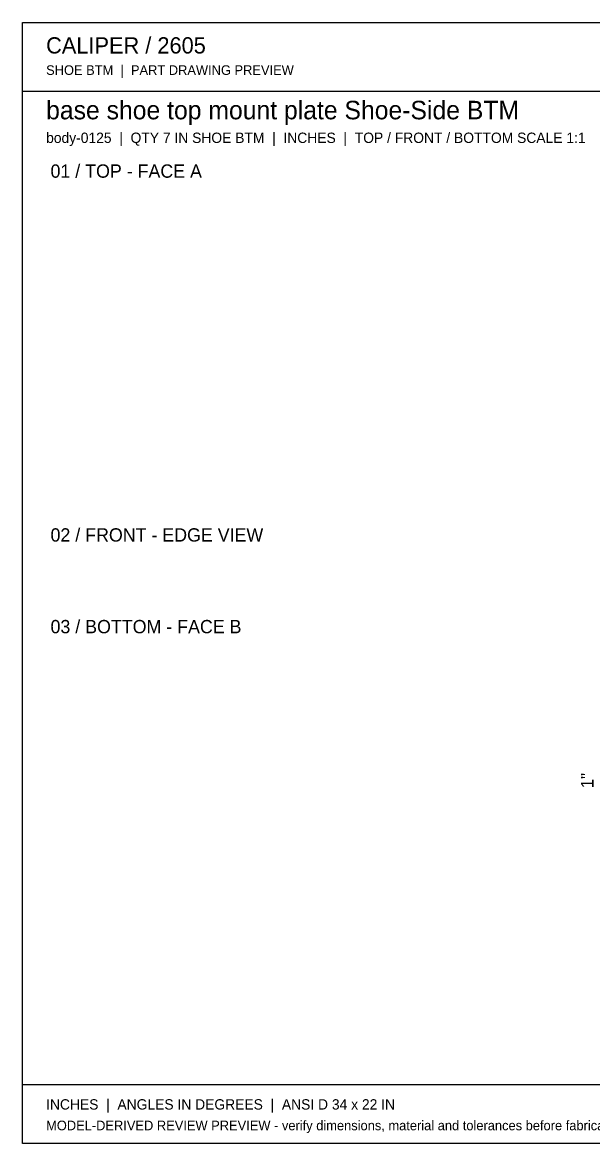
# Model space of a CAD drawing. Header units: inches. Extents: x 0.5 to 33.5, y 0.5 to 21.5.
# Drawn here: x 0.47 to 11.2, y 0.47 to 21.53 of the extents above; entities that cross this region are included whole.
import ezdxf
from ezdxf.enums import TextEntityAlignment as Align

# ---------------------------------------------------------------- set-up
doc = ezdxf.new("R2010")
doc.units = ezdxf.units.IN
doc.header["$MEASUREMENT"] = 0

msp = doc.modelspace()

# ---------------------------------------------------------------- linework, layer by layer
at = {"layer": 'OUTLINE'}
for p, q in [((0.472, 21.528), (33.528, 21.528)), ((0.472, 0.472), (0.472, 21.528)), ((0.472, 20.236), (33.528, 20.236)), ((0.472, 1.583), (33.528, 1.583)), ((33.528, 0.472), (0.472, 0.472))]:
    msp.add_line(p, q, dxfattribs=at)

# ---------------------------------------------------------------- texts
at = {"layer": 'ANNOTATION'}
for s, height, p in [('CALIPER / 2605', 0.30556, (0.917, 20.944)), ('SHOE BTM  |  PART DRAWING PREVIEW', 0.18056, (0.917, 20.542)), ('base shoe top mount plate Shoe-Side BTM', 0.34722, (0.917, 19.708)), ('body-0125  |  QTY 7 IN SHOE BTM  |  INCHES  |  TOP / FRONT / BOTTOM SCALE 1:1', 0.19444, (0.917, 19.264)), ('01 / TOP - FACE A', 0.25, (1, 18.611)), ('02 / FRONT - EDGE VIEW', 0.25, (1, 11.778)), ('03 / BOTTOM - FACE B', 0.25, (1, 10.056)), ('INCHES  |  ANGLES IN DEGREES  |  ANSI D 34 x 22 IN', 0.19444, (0.917, 1.111)), ('MODEL-DERIVED REVIEW PREVIEW - verify dimensions, material and tolerances before fabrication.', 0.18056, (0.917, 0.722))]:
    msp.add_text(s, height=height, dxfattribs=at).set_placement(p)
msp.add_text('1"', height=0.2361, rotation=90, dxfattribs=at).set_placement((11.194, 7.288), align=Align.CENTER)

doc.saveas('drawing.dxf')
